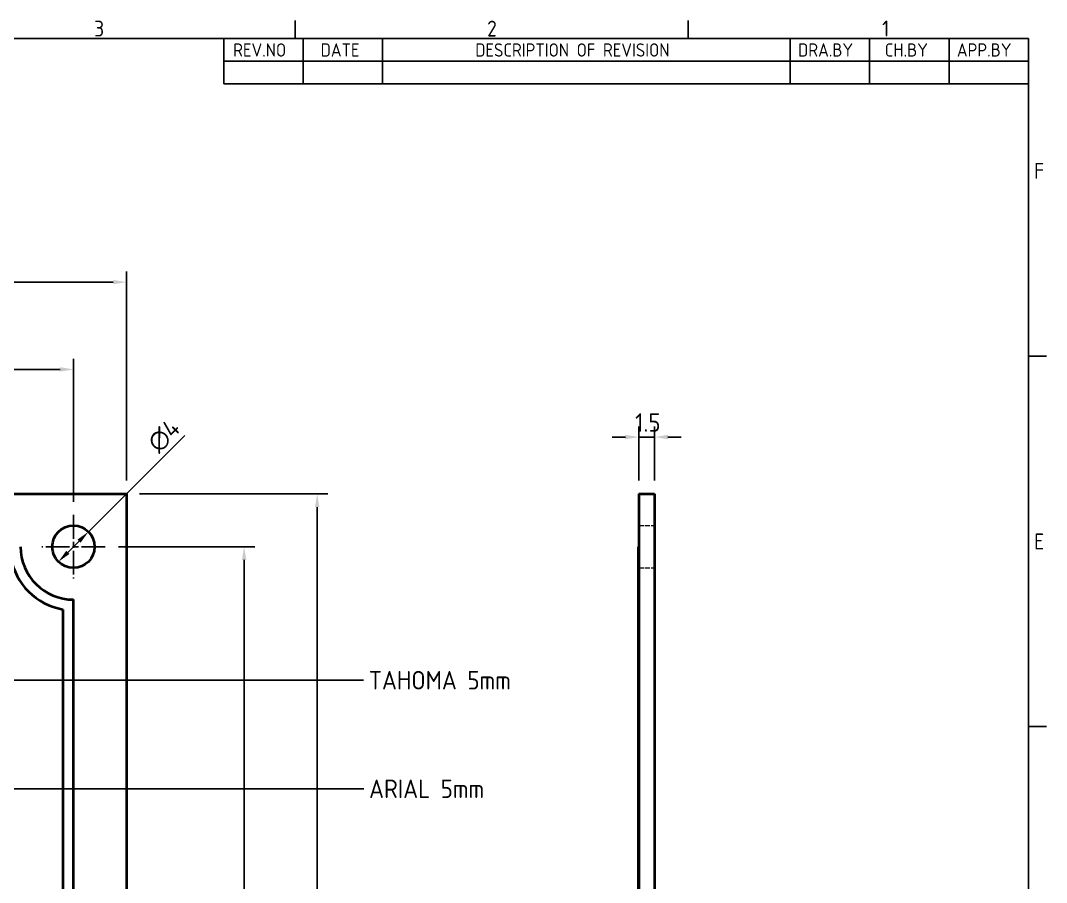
# Model space of a CAD drawing. Header units: millimetres. Extents: x 0 to 297, y 0 to 210.
# Drawn here: x 196.8 to 293.7, y 125.3 to 206.7 of the extents above; entities that cross this region are included whole.
import ezdxf

# ---------------------------------------------------------------- set-up
doc = ezdxf.new("R2010")
doc.units = ezdxf.units.MM
doc.header["$LTSCALE"] = 0.5
doc.linetypes.add('CHAIN', pattern=[0.3543, 0.2362, -0.0295, 0.0591, -0.0295])
doc.linetypes.add('DASHED', pattern=[0.2067, 0.1654, -0.0413])
doc.layers.get('0').update_dxf_attribs({"color": 3, "lineweight": 25})
for name, color, linetype, lineweight in [('가려진 것(ISO)', 2, 'DASHED', 18), ('가려진 좁은 것(ISO)', 2, 'DASHED', 18), ('가시적인 것(ISO)', 3, 'Continuous', 40), ('경계(ISO)', 7, 'Continuous', 25), ('기호(ISO)', 5, 'Continuous', 25), ('중심 표식(ISO)', 1, 'Continuous', 25), ('치수(ISO)', 2, 'Continuous', 25)]:
    doc.layers.add(name, color=color, linetype=linetype, lineweight=lineweight)
doc.styles.add('ISO Proportiona M2B', font='isocp.shx')
doc.styles.add('문자 텍스트_M2B', font='isocp.shx')
doc.styles.add('치수 텍스트_PSTEK_POSCO', font='isocp.shx')
doc.dimstyles.new('치수_PSTEK_POSCO', dxfattribs={"dimscale": 0.5, "dimtxt": 3.5, "dimasz": 2.5, "dimexe": 2, "dimexo": 2.5, "dimgap": 1, "dimtad": 1, "dimrnd": 1e-08, "dimdsep": 46, "dimtxsty": '치수 텍스트_PSTEK_POSCO', "dimcen": 0.09, "dimdle": 10, "dimclrd": 7, "dimclre": 7, "dimclrt": 2, "dimadec": 1, "dimazin": 2, "dimtfac": 1, "dimtmove": 0, "dimatfit": 3, "dimfxl": 0, "dimtolj": 1, "dimlwd": -1, "dimlwe": -1, "dimarcsym": 0})
doc.dimstyles.new('치수_PSTEK_POSCO$7', dxfattribs={"dimscale": 0.5, "dimtxt": 3.5, "dimasz": 2.5, "dimexe": 2, "dimexo": 2.5, "dimgap": 1, "dimtad": 1, "dimrnd": 1e-08, "dimdsep": 46, "dimtxsty": '치수 텍스트_PSTEK_POSCO', "dimcen": 0.09, "dimdle": 10, "dimclrd": 7, "dimclre": 7, "dimclrt": 2, "dimadec": 1, "dimazin": 2, "dimtfac": 1, "dimtmove": 0, "dimatfit": 3, "dimfxl": 0, "dimtolj": 1, "dimlwd": -1, "dimlwe": -1, "dimarcsym": 0})

# ---------------------------------------------------------------- blocks, each defined once
blk = doc.blocks.new('경계 Default Border')
at = {"layer": '경계(ISO)'}
for p, q in [((445.5, 410), (445.5, 413.4)), ((519.75, 410), (519.75, 413.4)), ((584, 350), (587.4, 350)), ((584, 280), (587.4, 280))]:
    blk.add_line(p, q, dxfattribs=at)
at = {"layer": '경계(ISO)', "flags": 128}
blk.add_lwpolyline([(10, 10), (10, 410), (584, 410), (584, 10), (10, 10)], dxfattribs=at)
at = {"layer": '경계(ISO)', "color": 2, "char_height": 3, "attachment_point": 7, "style": '문자 텍스트_M2B'}
for s, insert in [('3', (407.54, 410.37)), ('2', (481.75, 410.37)), ('1', (556.36, 410.4)), ('F', (585.04, 383.5)), ('E', (585.04, 313.47))]:
    blk.add_mtext(s, dxfattribs=dict(at, insert=insert))
blk = doc.blocks.new('리비전 내역')
at = {"layer": '기호(ISO)'}
for p, q in [((432, 410), (584, 410)), ((432, 410), (432, 405.72)), ((447, 410), (447, 405.72)), ((462, 410), (462, 405.72)), ((539, 410), (539, 405.72)), ((554, 410), (554, 405.72)), ((569, 410), (569, 405.72)), ((584, 410), (584, 405.72)), ((432, 405.72), (584, 405.72)), ((432, 405.72), (432, 401.44)), ((447, 405.72), (447, 401.44)), ((462, 405.72), (462, 401.44)), ((539, 405.72), (539, 401.44)), ((554, 405.72), (554, 401.44)), ((569, 405.72), (569, 401.44)), ((584, 405.72), (584, 401.44)), ((432, 401.44), (584, 401.44))]:
    blk.add_line(p, q, dxfattribs=at)
at = {"layer": '기호(ISO)', "color": 2, "char_height": 2.5, "attachment_point": 7, "style": 'ISO Proportiona M2B'}
for s, insert in [('REV.NO', (433.79, 406.58)), ('DATE', (450.31, 406.58)), ('DESCRIPTION OF REVISION', (479.51, 406.58)), ('DRA.BY', (540.48, 406.58)), ('CH.BY', (556.86, 406.58)), ('APP.BY', (570.48, 406.58))]:
    blk.add_mtext(s, dxfattribs=dict(at, insert=insert))
blk = doc.blocks.new('*D22')
at = {"layer": 'Defpoints', "color": 0, "transparency": 16777216}
for p in [(201.815, 173.74), (51.815, 159.988), (201.815, 159.988)]:
    blk.add_point(p, dxfattribs=at)
at = {"layer": '치수(ISO)', "color": 7, "transparency": 16777216}
for p, q in [((51.815, 161.238), (51.815, 174.74)), ((201.815, 161.238), (201.815, 174.74)), ((53.065, 173.74), (200.565, 173.74))]:
    blk.add_line(p, q, dxfattribs=at)
for points in [[(53.065, 173.949), (53.065, 173.532), (51.815, 173.74)], [(200.565, 173.949), (200.565, 173.532), (201.815, 173.74)]]:
    blk.add_solid(points, dxfattribs=at)
at = {"layer": '치수(ISO)', "color": 2, "transparency": 16777216, "insert": (125.414, 175.115), "char_height": 1.75, "attachment_point": 4, "style": '치수 텍스트_PSTEK_POSCO'}
blk.add_mtext('\\A1;150', dxfattribs=at)
blk = doc.blocks.new('*D23')
at = {"layer": 'Defpoints', "color": 0, "transparency": 16777216}
for p in [(206.815, 181.988), (46.815, 161.988), (206.815, 161.988)]:
    blk.add_point(p, dxfattribs=at)
at = {"layer": '치수(ISO)', "color": 7, "transparency": 16777216}
for p, q in [((46.815, 163.238), (46.815, 182.988)), ((206.815, 163.238), (206.815, 182.988)), ((48.065, 181.988), (205.565, 181.988))]:
    blk.add_line(p, q, dxfattribs=at)
for points in [[(48.065, 182.196), (48.065, 181.78), (46.815, 181.988)], [(205.565, 182.196), (205.565, 181.78), (206.815, 181.988)]]:
    blk.add_solid(points, dxfattribs=at)
at = {"layer": '치수(ISO)', "color": 2, "transparency": 16777216, "insert": (125.414, 183.363), "char_height": 1.75, "attachment_point": 4, "style": '치수 텍스트_PSTEK_POSCO'}
blk.add_mtext('\\A1;160', dxfattribs=at)
blk = doc.blocks.new('*D24')
at = {"layer": 'Defpoints', "color": 0, "transparency": 16777216}
for p in [(204.815, 156.988), (204.815, 46.988), (217.933, 46.988)]:
    blk.add_point(p, dxfattribs=at)
at = {"layer": '치수(ISO)', "color": 7, "transparency": 16777216}
for p, q in [((206.065, 156.988), (218.933, 156.988)), ((217.933, 155.738), (217.933, 48.238)), ((206.065, 46.988), (218.933, 46.988))]:
    blk.add_line(p, q, dxfattribs=at)
for points in [[(217.725, 155.738), (218.141, 155.738), (217.933, 156.988)], [(217.725, 48.238), (218.141, 48.238), (217.933, 46.988)]]:
    blk.add_solid(points, dxfattribs=at)
at = {"layer": '치수(ISO)', "color": 2, "transparency": 16777216, "insert": (216.558, 100.762), "char_height": 1.75, "attachment_point": 4, "rotation": 90, "style": '치수 텍스트_PSTEK_POSCO'}
blk.add_mtext('\\A1;110', dxfattribs=at)
blk = doc.blocks.new('*D25')
at = {"layer": 'Defpoints', "color": 0, "transparency": 16777216}
for p in [(206.815, 161.988), (206.815, 41.988), (224.832, 41.988)]:
    blk.add_point(p, dxfattribs=at)
at = {"layer": '치수(ISO)', "color": 7, "transparency": 16777216}
for p, q in [((208.065, 161.988), (225.832, 161.988)), ((224.832, 160.738), (224.832, 43.238)), ((208.065, 41.988), (225.832, 41.988))]:
    blk.add_line(p, q, dxfattribs=at)
for points in [[(224.623, 160.738), (225.04, 160.738), (224.832, 161.988)], [(224.623, 43.238), (225.04, 43.238), (224.832, 41.988)]]:
    blk.add_solid(points, dxfattribs=at)
at = {"layer": '치수(ISO)', "color": 2, "transparency": 16777216, "insert": (223.456, 100.587), "char_height": 1.75, "attachment_point": 4, "rotation": 90, "style": '치수 텍스트_PSTEK_POSCO'}
blk.add_mtext('\\A1;120', dxfattribs=at)
blk = doc.blocks.new('*D36')
at = {"layer": 'Defpoints', "color": 0, "transparency": 16777216}
for p in [(203.229, 158.402), (200.4, 155.574)]:
    blk.add_point(p, dxfattribs=at)
at = {"layer": '치수(ISO)', "color": 7, "transparency": 16777216}
for p, q in [((203.229, 158.402), (212.32, 167.494)), ((201.284, 156.458), (202.345, 157.518))]:
    blk.add_line(p, q, dxfattribs=at)
for points in [[(202.198, 157.666), (202.492, 157.371), (203.229, 158.402)], [(201.137, 156.605), (201.432, 156.31), (200.4, 155.574)]]:
    blk.add_solid(points, dxfattribs=at)
at = {"layer": '치수(ISO)', "color": 2, "transparency": 16777216, "insert": (209.262, 166.38), "char_height": 1.75, "attachment_point": 4, "rotation": 45, "style": '치수 텍스트_PSTEK_POSCO'}
blk.add_mtext('\\A1;∅4', dxfattribs=at)
blk = doc.blocks.new('*D37')
at = {"layer": 'Defpoints', "color": 0, "transparency": 16777216}
for p in [(256.693, 167.35), (255.193, 161.988), (256.693, 161.988)]:
    blk.add_point(p, dxfattribs=at)
at = {"layer": '치수(ISO)', "color": 7, "transparency": 16777216}
for p, q in [((255.193, 163.238), (255.193, 168.35)), ((256.693, 163.238), (256.693, 168.35)), ((253.943, 167.35), (252.693, 167.35)), ((255.193, 167.35), (256.693, 167.35)), ((257.943, 167.35), (259.193, 167.35))]:
    blk.add_line(p, q, dxfattribs=at)
for points in [[(253.943, 167.558), (253.943, 167.141), (255.193, 167.35)], [(257.943, 167.558), (257.943, 167.141), (256.693, 167.35)]]:
    blk.add_solid(points, dxfattribs=at)
at = {"layer": '치수(ISO)', "color": 2, "transparency": 16777216, "insert": (254.857, 168.725), "char_height": 1.75, "attachment_point": 4, "style": '치수 텍스트_PSTEK_POSCO'}
blk.add_mtext('\\A1;1.5', dxfattribs=at)

msp = doc.modelspace()

# ---------------------------------------------------------------- linework, layer by layer
at = {"layer": '가려진 것(ISO)', "ltscale": 5.71399}
for p, q in [((255.1935, 158.9881), (256.6935, 158.9881)), ((255.1935, 154.9881), (256.6935, 154.9881))]:
    msp.add_line(p, q, dxfattribs=at)
at = {"layer": '가려진 것(ISO)', "ltscale": 0.037994}
for p, q in [((255.1935, 155.9881), (255.1835, 155.9881)), ((255.1935, 151.072), (255.1835, 151.072)), ((255.1935, 150.6432), (255.1835, 150.6432)), ((255.1935, 149.8652), (255.1835, 149.8652)), ((255.1935, 147.0465), (255.1835, 147.0465)), ((255.1935, 146.8684), (255.1835, 146.8684)), ((255.2035, 146.9881), (255.1935, 146.9881)), ((255.2035, 146.8544), (255.1935, 146.8544)), ((255.2035, 146.7653), (255.1935, 146.7653)), ((255.2035, 146.7248), (255.1935, 146.7248)), ((255.2035, 146.5951), (255.1935, 146.5951)), ((255.2035, 146.5303), (255.1935, 146.5303)), ((255.2035, 146.433), (255.1935, 146.433)), ((255.2035, 146.2872), (255.1935, 146.2872)), ((255.2035, 146.2791), (255.1935, 146.2791)), ((255.2035, 146.1899), (255.1935, 146.1899)), ((255.2035, 146.1737), (255.1935, 146.1737)), ((255.2035, 145.7361), (255.1935, 145.7361)), ((255.2035, 145.6308), (255.1935, 145.6308)), ((255.2035, 145.6226), (255.1935, 145.6226)), ((255.2035, 145.5173), (255.1935, 145.5173)), ((255.2035, 145.3674), (255.1935, 145.3674)), ((255.2035, 145.0797), (255.1935, 145.0797)), ((255.2035, 145.0432), (255.1935, 145.0432)), ((255.2035, 144.9946), (255.1935, 144.9946)), ((255.2035, 144.8447), (255.1935, 144.8447)), ((255.2035, 144.8042), (255.1935, 144.8042)), ((255.2035, 144.5327), (255.1935, 144.5327)), ((255.2035, 144.4962), (255.1935, 144.4962)), ((255.2035, 144.4679), (255.1935, 144.4679)), ((255.1935, 143.9881), (255.1835, 143.9881)), ((255.2035, 144.2126), (255.1935, 144.2126)), ((255.2035, 144.1964), (255.1935, 144.1964)), ((255.2035, 144.091), (255.1935, 144.091)), ((255.2035, 143.7628), (255.1935, 143.7628)), ((255.2035, 143.6291), (255.1935, 143.6291)), ((255.1935, 142.9249), (255.1835, 142.9249)), ((255.1935, 142.4338), (255.1835, 142.4338)), ((255.2035, 142.8998), (255.1935, 142.8998)), ((255.2035, 142.7215), (255.1935, 142.7215)), ((255.2035, 142.6769), (255.1935, 142.6769)), ((255.2035, 142.4987), (255.1935, 142.4987)), ((255.2035, 142.4784), (255.1935, 142.4784)), ((255.1935, 141.9299), (255.1835, 141.9299)), ((255.2035, 142.365), (255.1935, 142.365)), ((255.2035, 142.3568), (255.1935, 142.3568)), ((255.2035, 142.2596), (255.1935, 142.2596)), ((255.2035, 142.2515), (255.1935, 142.2515)), ((255.2035, 142.2434), (255.1935, 142.2434)), ((255.2035, 142.2029), (255.1935, 142.2029)), ((255.2035, 142.1462), (255.1935, 142.1462)), ((255.2035, 142.1056), (255.1935, 142.1056)), ((255.2035, 142.0651), (255.1935, 142.0651)), ((255.2035, 141.822), (255.1935, 141.822)), ((255.2035, 141.7977), (255.1935, 141.7977)), ((255.2035, 141.7653), (255.1935, 141.7653)), ((255.2035, 141.6923), (255.1935, 141.6923)), ((255.2035, 141.6761), (255.1935, 141.6761)), ((255.2035, 141.6599), (255.1935, 141.6599)), ((255.1935, 140.719), (255.1835, 140.719)), ((255.1935, 140.7096), (255.1835, 140.7096)), ((255.2035, 140.5214), (255.1935, 140.5214)), ((255.1935, 139.5899), (255.1835, 139.5899)), ((255.1935, 139.3749), (255.1835, 139.3749)), ((255.1935, 139.3545), (255.1835, 139.3545)), ((255.1935, 138.767), (255.1835, 138.767)), ((255.1935, 138.6722), (255.1835, 138.6722)), ((255.1935, 138.6558), (255.1835, 138.6558)), ((255.1935, 138.442), (255.1835, 138.442)), ((255.1935, 137.5607), (255.1835, 137.5607)), ((255.1935, 137.4779), (255.1835, 137.4779)), ((255.1935, 137.0291), (255.1835, 137.0291)), ((255.1935, 135.9659), (255.1835, 135.9659)), ((255.2035, 135.5739), (255.1935, 135.5739)), ((255.2035, 135.4862), (255.1935, 135.4862)), ((255.2035, 135.4367), (255.1935, 135.4367)), ((255.2035, 135.1876), (255.1935, 135.1876)), ((255.2035, 135.173), (255.1935, 135.173)), ((255.2035, 135.1701), (255.1935, 135.1701)), ((255.2035, 135.1672), (255.1935, 135.1672)), ((255.2035, 135.1468), (255.1935, 135.1468)), ((255.2035, 135.1294), (255.1935, 135.1294)), ((255.2035, 135.1119), (255.1935, 135.1119)), ((255.2035, 135.109), (255.1935, 135.109)), ((255.2035, 135.077), (255.1935, 135.077)), ((255.2035, 135.0741), (255.1935, 135.0741)), ((255.2035, 135.0625), (255.1935, 135.0625)), ((255.2035, 135.048), (255.1935, 135.048)), ((255.2035, 135.0451), (255.1935, 135.0451)), ((255.2035, 135.0421), (255.1935, 135.0421)), ((255.2035, 135.0305), (255.1935, 135.0305)), ((255.2035, 135.006), (255.1935, 135.006)), ((255.2035, 135.0043), (255.1935, 135.0043)), ((255.2035, 134.9603), (255.1935, 134.9603)), ((255.2035, 134.9491), (255.1935, 134.9491)), ((255.2035, 134.9336), (255.1935, 134.9336)), ((255.2035, 134.9142), (255.1935, 134.9142)), ((255.2035, 134.8955), (255.1935, 134.8955)), ((255.2035, 134.8841), (255.1935, 134.8841)), ((255.2035, 134.7077), (255.1935, 134.7077)), ((255.2035, 134.6786), (255.1935, 134.6786)), ((255.2035, 134.5943), (255.1935, 134.5943)), ((255.2035, 134.5768), (255.1935, 134.5768)), ((255.2035, 134.5274), (255.1935, 134.5274)), ((255.2035, 134.4983), (255.1935, 134.4983)), ((255.2035, 134.4605), (255.1935, 134.4605)), ((255.2035, 134.3965), (255.1935, 134.3965)), ((255.2035, 134.3907), (255.1935, 134.3907)), ((255.2035, 134.3326), (255.1935, 134.3326)), ((255.2035, 134.2977), (255.1935, 134.2977)), ((255.2035, 134.2918), (255.1935, 134.2918)), ((255.2035, 134.2569), (255.1935, 134.2569)), ((255.2035, 134.2424), (255.1935, 134.2424)), ((255.2035, 134.2279), (255.1935, 134.2279)), ((255.2035, 134.2133), (255.1935, 134.2133)), ((255.2035, 134.1901), (255.1935, 134.1901)), ((255.2035, 134.1181), (255.1935, 134.1181)), ((255.2035, 134.0417), (255.1935, 134.0417)), ((255.2035, 134.0388), (255.1935, 134.0388)), ((255.2035, 133.9923), (255.1935, 133.9923)), ((255.2035, 133.9894), (255.1935, 133.9894)), ((255.2035, 133.9618), (255.1935, 133.9618)), ((255.2035, 133.8847), (255.1935, 133.8847)), ((255.2035, 133.716), (255.1935, 133.716)), ((255.2035, 133.6899), (255.1935, 133.6899)), ((255.2035, 133.655), (255.1935, 133.655)), ((255.2035, 133.652), (255.1935, 133.652)), ((255.2035, 133.6142), (255.1935, 133.6142)), ((255.2035, 133.5881), (255.1935, 133.5881)), ((255.2035, 133.4281), (255.1935, 133.4281)), ((255.2035, 133.4078), (255.1935, 133.4078)), ((255.2035, 133.3673), (255.1935, 133.3673)), ((255.2035, 133.3583), (255.1935, 133.3583)), ((255.2035, 133.3176), (255.1935, 133.3176)), ((255.2035, 133.2798), (255.1935, 133.2798)), ((255.2035, 133.2797), (255.1935, 133.2797)), ((255.2035, 133.2711), (255.1935, 133.2711)), ((255.2035, 133.2594), (255.1935, 133.2594)), ((255.2035, 133.242), (255.1935, 133.242)), ((255.2035, 133.2245), (255.1935, 133.2245)), ((255.2035, 133.1082), (255.1935, 133.1082)), ((255.2035, 133.0966), (255.1935, 133.0966)), ((255.2035, 133.0646), (255.1935, 133.0646)), ((255.2035, 133.021), (255.1935, 133.021)), ((255.2035, 132.925), (255.1935, 132.925)), ((255.2035, 132.8785), (255.1935, 132.8785)), ((255.2035, 132.8639), (255.1935, 132.8639)), ((255.2035, 132.861), (255.1935, 132.861)), ((255.2035, 132.8302), (255.1935, 132.8302)), ((255.2035, 132.7766), (255.1935, 132.7766)), ((255.2035, 132.7614), (255.1935, 132.7614)), ((255.2035, 132.7331), (255.1935, 132.7331)), ((255.1935, 131.8128), (255.1835, 131.8128)), ((255.2035, 132.708), (255.1935, 132.708)), ((255.2035, 132.6852), (255.1935, 132.6852)), ((255.2035, 132.5365), (255.1935, 132.5365)), ((255.2035, 132.5175), (255.1935, 132.5175)), ((255.2035, 132.5137), (255.1935, 132.5137)), ((255.2035, 132.4422), (255.1935, 132.4422)), ((255.2035, 132.3957), (255.1935, 132.3957)), ((255.2035, 132.2431), (255.1935, 132.2431)), ((255.2035, 132.0754), (255.1935, 132.0754)), ((255.2035, 131.9992), (255.1935, 131.9992)), ((255.2035, 131.1836), (255.1935, 131.1836)), ((255.2035, 131.0769), (255.1935, 131.0769)), ((255.2035, 131.0388), (255.1935, 131.0388)), ((255.2035, 130.9702), (255.1935, 130.9702)), ((255.2035, 130.4862), (255.1935, 130.4862)), ((255.2035, 130.4024), (255.1935, 130.4024))]:
    msp.add_line(p, q, dxfattribs=at)
at = {"layer": '가려진 것(ISO)', "ltscale": 13.761047}
msp.add_line((255.2035, 146.9881), (255.2035, 142.7215), dxfattribs=at)
at = {"layer": '가려진 것(ISO)', "ltscale": 3.642594}
msp.add_line((255.2035, 142.7215), (255.2035, 141.7653), dxfattribs=at)
at = {"layer": '가려진 것(ISO)', "ltscale": 4.71647}
msp.add_line((255.2035, 141.6599), (255.2035, 140.5214), dxfattribs=at)
at = {"layer": '가려진 것(ISO)', "ltscale": 6.141645}
msp.add_line((255.2035, 131.8467), (255.2035, 130.4862), dxfattribs=at)
at = {"layer": '가려진 것(ISO)', "ltscale": 2.146975}
msp.add_open_spline([(255.2035, 141.7653), (255.2035, 141.7238), (255.2035, 141.704), (255.2035, 141.6686), (255.2035, 141.6634), (255.2035, 141.6599)], degree=3, knots=[-0.045557975, -0.045557975, -0.045557975, -0.045557975, -0.033132302, -0.033132302, 0, 0, 0, 0], dxfattribs=at)
at = {"layer": '가려진 것(ISO)', "ltscale": 2.608099}
msp.add_open_spline([(255.2035, 135.5739), (255.2035, 135.5676), (255.2035, 135.5583), (255.2035, 135.5134), (255.2035, 135.5007), (255.2035, 135.4862)], degree=3, knots=[-0.81044554, -0.81044554, -0.81044554, -0.81044554, -0.63399864, -0.63399864, -0.5778754, -0.5778754, -0.5778754, -0.5778754], dxfattribs=at)
at = {"layer": '가려진 것(ISO)', "ltscale": 12.419919}
msp.add_open_spline([(255.2035, 135.4862), (255.2035, 135.4638), (255.2035, 135.4302), (255.2035, 135.2903), (255.2035, 135.2121), (255.2035, 134.9628), (255.2035, 134.7941), (255.2035, 134.5026), (255.2035, 134.3155), (255.2035, 134.1219)], degree=3, knots=[-0.16040015, -0.16040015, -0.16040015, -0.16040015, -0.12035062, -0.12035062, -0.09475572, -0.09475572, -0.05807089, -0.05807089, 0, 0, 0, 0], dxfattribs=at)
at = {"layer": '가려진 것(ISO)', "ltscale": 10.480881}
msp.add_open_spline([(255.2035, 134.1219), (255.2035, 133.9696), (255.2035, 133.8193), (255.2035, 133.5365), (255.2035, 133.4107), (255.2035, 133.1629), (255.2035, 133.061), (255.2035, 132.861), (255.2035, 132.7961), (255.2035, 132.7614)], degree=3, knots=[-0.2169257, -0.2169257, -0.2169257, -0.2169257, -0.17148401, -0.17148401, -0.12778937, -0.12778937, -0.07600096, -0.07600096, 0, 0, 0, 0], dxfattribs=at)
at = {"layer": '가려진 것(ISO)', "ltscale": 1.785614}
msp.add_open_spline([(255.2035, 132.7614), (255.2035, 132.7239), (255.2035, 132.682), (255.2035, 132.6004), (255.2035, 132.559), (255.2035, 132.5137)], degree=3, knots=[-0.046264691, -0.046264691, -0.046264691, -0.046264691, -0.02049348, -0.02049348, 0, 0, 0, 0], dxfattribs=at)
at = {"layer": '가려진 것(ISO)', "ltscale": 3.298642}
msp.add_open_spline([(255.2035, 132.5137), (255.2035, 132.4207), (255.2035, 132.3195), (255.2035, 132.097), (255.2035, 131.9734), (255.2035, 131.8467)], degree=3, knots=[-0.086452578, -0.086452578, -0.086452578, -0.086452578, -0.045287499, -0.045287499, 0, 0, 0, 0], dxfattribs=at)
at = {"layer": '가려진 것(ISO)', "ltscale": 2.513129}
msp.add_open_spline([(255.2035, 130.4862), (255.2035, 130.4298), (255.2035, 130.4134), (255.2035, 130.4024)], degree=3, dxfattribs=at)
at = {"layer": '가려진 좁은 것(ISO)', "ltscale": 0.037994}
for p, q in [((255.2035, 146.4533), (255.1935, 146.4533)), ((255.2035, 146.1656), (255.1935, 146.1656)), ((255.2035, 146.0481), (255.1935, 146.0481)), ((255.2035, 145.9995), (255.1935, 145.9995)), ((255.2035, 145.7726), (255.1935, 145.7726)), ((255.2035, 145.493), (255.1935, 145.493)), ((255.2035, 145.4241), (255.1935, 145.4241)), ((255.2035, 145.258), (255.1935, 145.258)), ((255.2035, 145.2377), (255.1935, 145.2377)), ((255.2035, 145.1), (255.1935, 145.1)), ((255.2035, 144.715), (255.1935, 144.715)), ((255.2035, 144.5205), (255.1935, 144.5205)), ((255.2035, 144.4517), (255.1935, 144.4517)), ((255.2035, 144.2612), (255.1935, 144.2612)), ((255.2035, 144.1478), (255.1935, 144.1478)), ((255.2035, 144.0789), (255.1935, 144.0789)), ((255.2035, 143.852), (255.1935, 143.852)), ((255.2035, 143.6413), (255.1935, 143.6413)), ((255.2035, 143.6251), (255.1935, 143.6251)), ((255.2035, 143.6129), (255.1935, 143.6129)), ((255.2035, 143.2077), (255.1935, 143.2077)), ((255.2035, 143.1915), (255.1935, 143.1915)), ((255.2035, 143.0862), (255.1935, 143.0862)), ((255.2035, 142.916), (255.1935, 142.916)), ((255.2035, 142.7499), (255.1935, 142.7499)), ((255.1935, 141.8618), (255.1835, 141.8618)), ((255.2035, 142.3325), (255.1935, 142.3325)), ((255.2035, 142.1624), (255.1935, 142.1624)), ((255.2035, 142.1299), (255.1935, 142.1299)), ((255.2035, 141.7936), (255.1935, 141.7936)), ((255.1935, 139.7354), (255.1835, 139.7354)), ((255.2035, 135.1003), (255.1935, 135.1003)), ((255.2035, 135.0392), (255.1935, 135.0392)), ((255.2035, 134.9927), (255.1935, 134.9927)), ((255.2035, 134.984), (255.1935, 134.984)), ((255.2035, 134.9694), (255.1935, 134.9694)), ((255.2035, 134.9549), (255.1935, 134.9549)), ((255.2035, 134.8498), (255.1935, 134.8498)), ((255.2035, 134.8269), (255.1935, 134.8269)), ((255.2035, 134.7426), (255.1935, 134.7426)), ((255.2035, 134.7106), (255.1935, 134.7106)), ((255.2035, 134.4431), (255.1935, 134.4431)), ((255.2035, 134.4111), (255.1935, 134.4111)), ((255.2035, 134.3413), (255.1935, 134.3413)), ((255.2035, 134.2972), (255.1935, 134.2972)), ((255.2035, 134.1959), (255.1935, 134.1959)), ((255.2035, 134.1219), (255.1935, 134.1219)), ((255.2035, 134.0381), (255.1935, 134.0381)), ((255.2035, 134.019), (255.1935, 134.019)), ((255.2035, 134.0039), (255.1935, 134.0039)), ((255.2035, 134.0038), (255.1935, 134.0038)), ((255.2035, 134.001), (255.1935, 134.001)), ((255.2035, 133.9865), (255.1935, 133.9865)), ((255.2035, 133.9603), (255.1935, 133.9603)), ((255.2035, 133.9237), (255.1935, 133.9237)), ((255.2035, 133.8789), (255.1935, 133.8789)), ((255.2035, 133.8265), (255.1935, 133.8265)), ((255.2035, 133.6666), (255.1935, 133.6666)), ((255.2035, 133.3438), (255.1935, 133.3438)), ((255.2035, 133.3292), (255.1935, 133.3292)), ((255.2035, 133.2304), (255.1935, 133.2304)), ((255.2035, 133.1664), (255.1935, 133.1664)), ((255.2035, 133.1431), (255.1935, 133.1431)), ((255.2035, 133.0281), (255.1935, 133.0281)), ((255.2035, 133.0243), (255.1935, 133.0243)), ((255.2035, 132.9862), (255.1935, 132.9862)), ((255.2035, 132.9786), (255.1935, 132.9786)), ((255.2035, 132.9557), (255.1935, 132.9557)), ((255.2035, 132.9425), (255.1935, 132.9425)), ((255.2035, 132.9214), (255.1935, 132.9214)), ((255.2035, 132.9138), (255.1935, 132.9138)), ((255.2035, 132.8407), (255.1935, 132.8407)), ((255.2035, 132.8349), (255.1935, 132.8349)), ((255.2035, 132.2736), (255.1935, 132.2736)), ((255.2035, 132.2088), (255.1935, 132.2088)), ((255.2035, 132.1097), (255.1935, 132.1097)), ((255.2035, 131.8544), (255.1935, 131.8544)), ((255.2035, 131.8467), (255.1935, 131.8467)), ((255.2035, 131.5266), (255.1935, 131.5266))]:
    msp.add_line(p, q, dxfattribs=at)
at = {"layer": '가시적인 것(ISO)'}
for p, q in [((46.8147, 161.9881), (206.8147, 161.9881)), ((206.8147, 161.9881), (206.8147, 41.9881)), ((255.1935, 161.9881), (255.1935, 41.9881)), ((255.1935, 161.9881), (256.6935, 161.9881)), ((256.6935, 161.9881), (256.6935, 41.9881)), ((255.1835, 151.9881), (255.1835, 156.9881)), ((255.1935, 156.9881), (255.1835, 156.9881)), ((201.8147, 51.9881), (201.8147, 151.9881)), ((255.1835, 51.9881), (255.1835, 151.9881)), ((255.1935, 151.9881), (255.1835, 151.9881)), ((200.8147, 151.072), (200.8147, 52.9042))]:
    msp.add_line(p, q, dxfattribs=at)
msp.add_circle((201.8147, 156.9881), 2, dxfattribs=at)
for radius, start, end in [(5, 180, 270), (6, 189.594068, 260.405932)]:
    msp.add_arc((201.8147, 156.9881), radius, start, end, dxfattribs=at)
at = {"layer": '중심 표식(ISO)', "linetype": 'CHAIN', "ltscale": 19.051651}
for p, q in [((201.8147, 159.9881), (201.8147, 153.9881)), ((204.8147, 156.9881), (198.8147, 156.9881))]:
    msp.add_line(p, q, dxfattribs=at)

# ---------------------------------------------------------------- block references
at = {"xscale": 0.5, "yscale": 0.5, "zscale": 0.5}
msp.add_blockref('경계 Default Border', (0, 0), dxfattribs=at)
at = {"layer": '기호(ISO)', "xscale": 0.5, "yscale": 0.5, "zscale": 0.5}
msp.add_blockref('리비전 내역', (0, 0), dxfattribs=at)

# ---------------------------------------------------------------- texts
at = {"layer": '기호(ISO)', "color": 2, "char_height": 1.75, "attachment_point": 4, "style": '치수 텍스트_PSTEK_POSCO'}
for s, insert, width in [('{\\fISOCP|b0|i0;\\H1.7500;TAHOMA 5mm}', (229.7074, 144.3767), 15.558105), ('{\\fISOCP|b0|i0;\\H1.7500;ARIAL 5mm}', (229.7279, 134.1219), 12.640047)]:
    msp.add_mtext(s, dxfattribs=dict(at, insert=insert, width=width))

# ---------------------------------------------------------------- dimensions: what is measured, and where the dimension line sits
at = {"layer": '치수(ISO)', "color": 7}
for base, p1, p2, angle, override, picture, middle in [((206.8147, 181.9881), (46.8147, 161.9881), (206.8147, 161.9881), 180, {"dimdec": 2, "dimtp": 0, "dimtm": 0, "dimtdec": 2, "dimtofl": 0, "dimatfit": 1}, '*D23', (126.8147, 181.9881)), ((201.8147, 173.7404), (51.8147, 159.9881), (201.8147, 159.9881), 180, {"dimdec": 2, "dimtp": 0, "dimtm": 0, "dimtdec": 2, "dimtofl": 0, "dimatfit": 1}, '*D22', (126.8147, 173.7404)), ((256.6935, 167.3495), (255.1935, 161.9881), (256.6935, 161.9881), 180, {"dimdec": 2, "dimtp": 0, "dimtm": 0, "dimtdec": 2, "dimtofl": 1, "dimatfit": 1}, '*D37', (255.9435, 167.3495)), ((224.8315, 41.9881), (206.8147, 161.9881), (206.8147, 41.9881), 90, {"dimdec": 2, "dimtp": 0, "dimtm": 0, "dimtdec": 2, "dimtofl": 0, "dimatfit": 1}, '*D25', (224.8315, 101.9881)), ((217.933, 46.9881), (204.8147, 156.9881), (204.8147, 46.9881), 90, {"dimdec": 2, "dimtp": 0, "dimtm": 0, "dimtdec": 2, "dimtofl": 0, "dimatfit": 1}, '*D24', (217.933, 101.9881))]:
    dim = msp.add_linear_dim(base=base, p1=p1, p2=p2, angle=angle, dimstyle='치수_PSTEK_POSCO', override=override, dxfattribs=at)
    dim.commit()
    dim.dimension.update_dxf_attribs({"geometry": picture, "text_midpoint": middle, "dimtype": 160})
dim = msp.add_diameter_dim_2p(p1=(200.4004, 155.5739), p2=(203.2289, 158.4023), dimstyle='치수_PSTEK_POSCO', override={"dimdec": 2, "dimlfac": 1, "dimtp": 0, "dimtm": 0, "dimtdec": 2, "dimatfit": 2}, dxfattribs=at)
dim.commit()
dim.dimension.update_dxf_attribs({"geometry": '*D36', "text_midpoint": (211.1006, 166.274), "dimtype": 163})

# ---------------------------------------------------------------- leaders
at = {"layer": '기호(ISO)', "color": 7, "annotation_type": 0, "has_hookline": 1, "hookline_direction": 0}
for points, text_width in [([(172.0902, 144.3767), (229.2074, 144.3767)], 14.993), ([(173.1009, 134.1219), (229.2279, 134.1219)], 12.0931)]:
    msp.add_leader(points, dimstyle='치수_PSTEK_POSCO$7', override={"dimtad": 0}, dxfattribs=dict(at, text_width=text_width))

doc.saveas('drawing.dxf')
